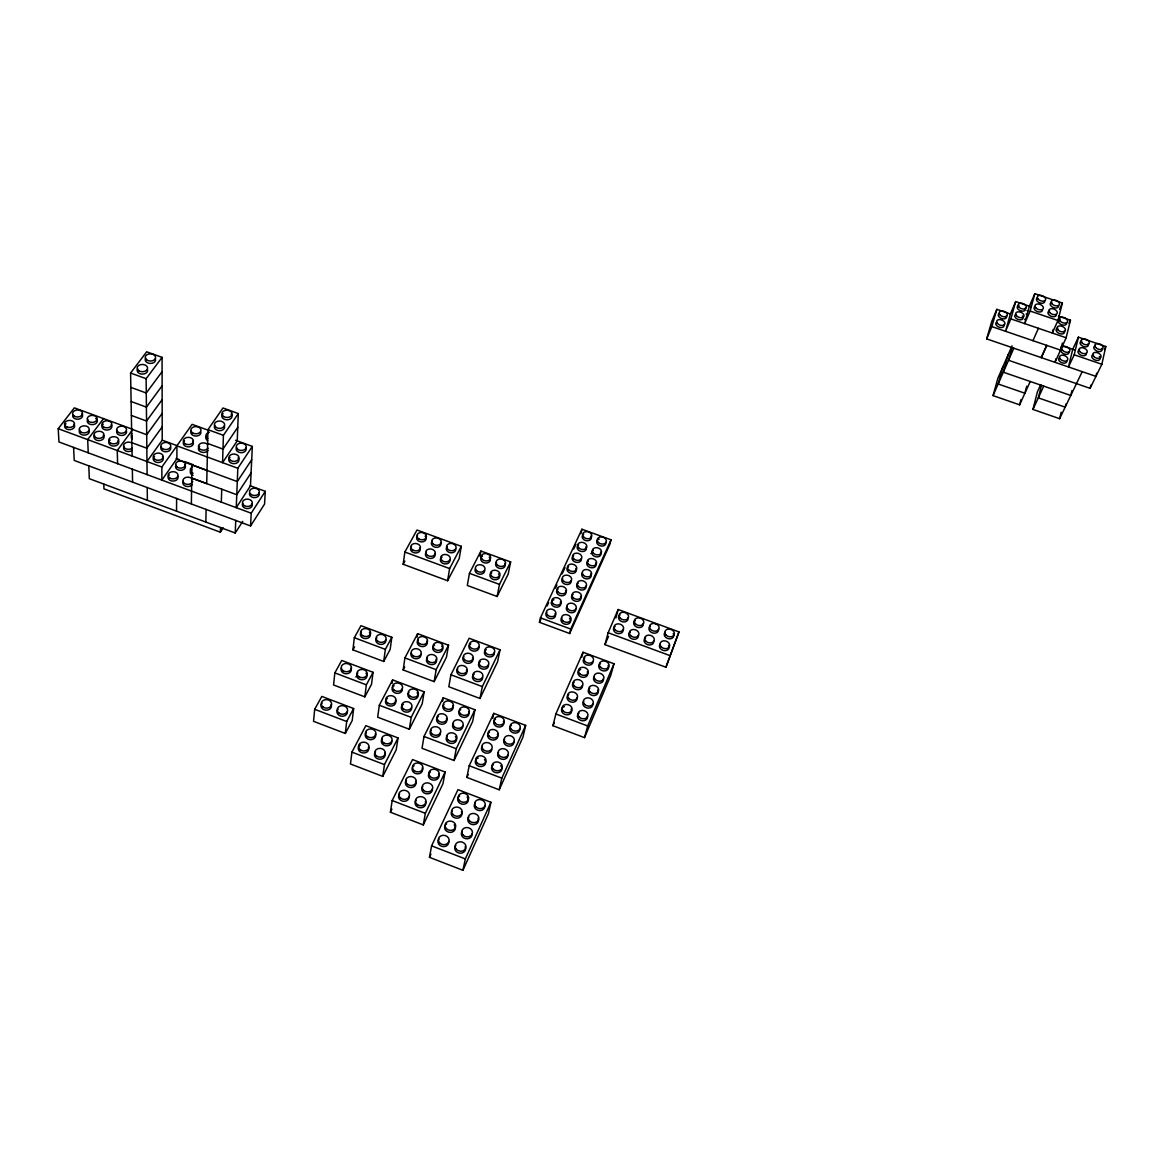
<?xml version="1.0" encoding="UTF-8"?>
<svg xmlns="http://www.w3.org/2000/svg" width="1164" height="1164" viewBox="0 0 1164 1164"><rect width="100%" height="100%" fill="white"/><g stroke="black" fill="none" stroke-linecap="round" stroke-linejoin="round"><path stroke-width="1.5" d="M176.535 511.156L176.622 498.468M191.362 503.954L191.929 464.858L207.017 470.431M205.839 522.069L206.115 509.425M238.3 413.555L223.415 435.321L222.557 462.646L237.238 440.88L238.3 413.555L222.993 407.982L207.949 429.662L206.712 483.613L191.725 478.084L236.758 494.729L251.075 472.89M103.785 484.079L103.96 488.836L220.374 532.21L220.52 527.525M221.32 502.135L221.727 489.171M88.784 465.847L89.322 478.695L235.23 533.01L235.739 520.424M252.326 446.409L237.82 468.263L236.248 507.664L250.464 485.854L252.326 446.409L235.565 440.268M73.579 447.383L74.234 460.449L250.58 525.953L251.206 513.208L265.276 491.31L250.085 485.708M265.276 491.31L264.563 504.056L250.58 525.953M314.687 709.298L313.538 721.316L345.301 733.466L352.212 720.516L353.638 708.541L321.817 696.421L314.687 709.298L346.683 721.505L345.301 733.466M334.839 672.894L333.573 684.985L364.827 696.858L371.505 684.345L373.062 672.297L341.736 660.454L334.839 672.894L366.34 684.839L364.827 696.858M352.925 649.861L354.322 637.712L360.986 625.679L391.832 637.261L390.173 649.367L383.713 661.472L352.925 649.861L354.584 646.864M351.921 752.133L350.466 763.991L382.752 776.403L396.226 749.776L398.015 737.932L365.845 725.652L351.921 752.133L384.455 764.617L382.752 776.403M383.713 661.472L385.342 649.381L391.832 637.261M379.319 705.239L377.689 717.199L409.335 729.246L422.212 703.754L424.147 691.809L392.617 679.892L379.319 705.239L411.198 717.359L409.335 729.246M403.166 564.278L404.854 552.027L417.003 530.027L461.308 546.323L459.227 558.516L447.602 580.734L403.166 564.278L404.883 561.15M392.123 683.312L392.617 679.892M403.151 669.955L404.927 657.907L417.643 633.667L448.533 645.22L446.452 657.253L434.143 681.638L403.151 669.955L404.737 666.928M417.105 637.115L417.643 633.667M390.406 812.21L392.181 800.541L412.536 759.554L445.114 772.023L442.96 783.721L423.289 824.912L390.406 812.21L391.919 809.14M447.602 580.734L449.624 568.57L461.308 546.323M424.002 736.463L422.023 748.292L454.033 760.499L472.613 721.593L474.941 709.764L443.208 697.774L424.002 736.463L456.259 748.743L454.033 760.499M434.143 681.638L436.151 669.664L448.533 645.22M442.611 701.179L443.208 697.774M423.289 824.912L425.34 813.316L445.114 772.023M450.934 674.785L448.809 686.745L479.975 698.487L497.595 661.719L500.04 649.774L469.15 638.236L450.934 674.785L482.333 686.6L479.975 698.487M469.456 573.328L467.302 585.463L497.115 596.492L508.202 574.056L510.632 561.95L480.921 551.038L469.456 573.328L499.487 584.415L497.115 596.492M479.975 556.247L480.921 551.038M429.472 857.33L431.597 845.85L457.976 789.643L490.917 802.272L488.385 813.825L462.923 870.308L429.472 857.33L430.956 854.158M466.866 777.421L469.208 765.723L493.783 713.357L525.662 725.39L522.956 737.132L499.225 789.789L466.866 777.421L468.248 774.453M492.721 718.406L493.783 713.357M462.923 870.308L465.324 858.916L490.917 802.272M1011.909 348.094L1008.548 360.287L1090.101 388.339L1101.857 364.259L1105.8 346.508L1078.431 337.167L1072.728 349.316L1068.479 366.951L1074.212 354.802L1078.431 337.167M499.225 789.789L501.815 778.163L525.662 725.39M1096.663 373.149L1095.935 376.379L986.665 338.884L991.684 321.599L996.85 309.333L1010.425 313.974M539.441 622.303L540.445 617.837L581.956 529.227L611.013 539.805L609.878 544.301L569.662 633.507L539.441 622.303L540.984 619.015M1090.101 388.339L1090.828 385.109M1071.928 390.638L1070.778 395.469L1003.324 372.204L1008.126 354.787M1065.948 403.937L1065.176 407.153L1038.303 397.87L1041.416 385.546M580.88 533.738L581.956 529.227M1040.762 384.6L1037.415 391.832L1032.948 409.437L1059.647 418.691L1061.175 412.245M569.662 633.507L570.753 629.055L611.013 539.805M1055.879 358.818L1055.006 362.324L1066.137 337.764L1070.458 320.202L1058.454 316.113M1060.433 350.088L1061.292 346.566M1062.383 343.133L1060.651 350.16L991.844 326.604L986.665 338.884M552.929 725.725L555.854 713.983L583.033 652.247L613.995 663.756L610.722 675.542L584.517 737.627L552.929 725.725L554.311 722.568M1053.173 329.528L1052.285 333.035L1057.96 320.522L1062.383 303.033L1034.84 293.692L1029.354 306.219L1024.64 323.592L1030.14 311.05L1034.84 293.692M581.738 657.325L583.033 652.247M1012.04 345.853L997.897 378.184L993.052 395.614L1019.62 404.825L1021.003 399.558M1026.735 386.215L1024.902 393.228L998.159 383.989L1002.99 366.558M604.945 644.623L608.132 632.75L618.171 609.514L678.976 631.907L665.939 667.234L604.945 644.623L608.525 636.33M615.872 618.011L618.171 609.514M584.517 737.627L587.674 725.958L613.995 663.756M1015.706 301.563L1010.396 313.96L1005.521 331.289L1010.861 318.892L1015.706 301.563L1031.071 306.801M991.844 326.604L996.85 309.333M665.939 667.234L678.976 631.907M993.052 395.614L1013.844 348.211M1032.934 340.674L1038.448 328.306M1059.56 309.275L1062.383 303.033M1019.62 404.825L1030.242 381.486M1041.125 357.566L1046.669 345.373M1041.344 357.639L1046.887 345.446M1069.032 323.272L1070.458 320.202M1032.948 409.437L1043.73 386.142M547.109 605.92L548.622 602.676M555.417 588.169L556.901 584.997M562.096 573.91L565.035 567.61M573.736 549.001L575.904 544.388M482.333 686.6L500.04 649.774M456.259 748.743L474.941 709.764M1059.647 418.691L1082.2 371.665M1104.33 349.535L1105.8 346.508M499.487 584.415L510.632 561.95M411.198 717.359L424.147 691.809M384.455 764.617L398.015 737.932M346.683 721.505L353.638 708.541M366.34 684.839L373.062 672.297M235.23 533.01L242.723 521.385M220.374 532.21L223.197 527.874M251.7 459.751L237.281 481.59L176.87 459.3L176.957 445.608L162.218 440.181L162.072 357.363L146.693 351.79L130.586 373.033L132.099 456.026M237.762 427.319L222.979 449.086L207.629 443.455M176.87 458.703L161.883 480.121L161.854 467.026L192.104 424.351L208.807 430.462M146.97 461.526L162.218 440.181M162.189 426.882L146.824 448.227L131.852 442.698M162.16 413.38L146.693 434.725L131.605 429.167M162.145 399.688L146.548 421.033L131.357 415.446M162.116 385.793L146.417 407.124L131.11 401.522M131.779 430.782L117.258 450.541L117.608 463.709M162.087 371.68L146.271 393.01L130.848 387.379M147.101 474.636L146.126 378.693L162.072 357.363M103.523 418.589L87.678 439.599L88.231 452.825M251.206 513.208L58.971 441.971L58.2 428.701L74.351 407.851L132.812 429.371M1030.14 311.05L1057.96 320.522M1010.861 318.892L1066.137 337.764M1062.616 345.853L1074.474 349.898M1074.212 354.802L1101.857 364.259M130.586 373.033L146.126 378.693M207.949 429.662L223.415 435.321M176.943 445.856L237.82 468.263M176.084 458.412L179.445 459.649M184.465 461.497L192.831 464.596M404.854 552.027L449.624 568.57M58.2 428.701L161.854 467.026M608.132 632.75L669.576 655.478M540.445 617.837L570.753 629.055M354.322 637.712L385.342 649.381M555.854 713.983L587.674 725.958M404.927 657.907L436.151 669.664M469.208 765.723L501.815 778.163M392.181 800.541L425.34 813.316M431.597 845.85L465.324 858.916M132.332 469.165L132.58 482.114M147.231 487.556L147.362 500.302M132.23 448.125A5.02 3.594 -0.9 0 1 125.145 448.402A5.02 3.594 -0.9 0 1 124.839 443.324A5.02 3.594 -0.9 0 1 131.925 443.048M132.114 439.264A4.976 3.55 -0.5 0 1 131.896 435.714M132.07 437.053A4.991 3.55 -0.5 0 1 131.852 433.503M132.274 450.337A5.02 3.594 -0.9 0 1 125.697 450.904A5.02 3.594 -0.9 0 1 124.141 446.307M411.619 707.537A5.18 4.234 7.1 0 1 408.069 712.004A5.18 4.234 7.1 0 1 401.929 709.676A5.18 4.234 7.1 0 1 403.355 704.395M402.293 688.797A5.136 4.176 6.6 0 1 398.772 693.206A5.136 4.176 6.6 0 1 392.661 690.921A5.136 4.176 6.6 0 1 394.087 685.727M395.367 700.408A5.18 4.22 6.3 0 1 390.609 706.097A5.18 4.22 6.3 0 1 385.837 700.059M386.521 699.128A5.18 4.22 6.3 0 1 387.467 698.385M417.076 692.74A5.151 4.19 7.4 0 1 416.508 698.385A5.151 4.19 7.4 0 1 409.568 698.094A5.151 4.19 7.4 0 1 408.942 692.42M448.722 841.441A5.442 4.7 9.4 0 1 442.058 846.446A5.442 4.7 9.4 0 1 439.017 838.938M465.134 846.752A5.442 4.714 10.7 0 1 463.17 852.514A5.442 4.714 10.7 0 1 456.244 851.524A5.442 4.714 10.7 0 1 455.808 845.428M478.026 818.365A5.369 4.598 11.2 0 1 476.134 823.981A5.369 4.598 11.2 0 1 469.296 822.992A5.369 4.598 11.2 0 1 468.83 817.041M461.424 811.963A5.369 4.583 10.1 0 1 459.504 817.564A5.369 4.583 10.1 0 1 452.68 816.59A5.369 4.583 10.1 0 1 452.229 810.668M484.762 805.59A5.34 4.54 11.5 0 1 478.288 810.406A5.34 4.54 11.5 0 1 475.218 803.116M467.128 797.034A5.34 4.525 10.4 0 1 466.342 803.393A5.34 4.525 10.4 0 1 458.863 802.345A5.34 4.525 10.4 0 1 459.678 795.972M472.017 833.657A5.413 4.656 11 0 1 465.425 838.604A5.413 4.656 11 0 1 462.355 831.14M454.193 824.941A5.398 4.641 9.8 0 1 454.033 830.936A5.398 4.641 9.8 0 1 447.18 831.533A5.398 4.641 9.8 0 1 444.983 825.742M445.667 824.709A5.398 4.641 9.8 0 1 446.641 823.879M491.79 749.587A5.209 4.321 11.4 0 1 484.806 752.817A5.209 4.321 11.4 0 1 482.434 746.066M513.877 741.453A5.194 4.292 12.5 0 1 507.664 745.964A5.194 4.292 12.5 0 1 504.609 739.053M519.784 728.46A5.151 4.234 12.6 0 1 516.481 732.971A5.151 4.234 12.6 0 1 510.298 730.628A5.151 4.234 12.6 0 1 511.476 725.317M503.401 721.316A5.151 4.22 11.8 0 1 498.949 727.049A5.151 4.22 11.8 0 1 493.973 720.982M494.598 720.036A5.151 4.22 11.8 0 1 495.5 719.294M484.5 759.583A5.238 4.38 11.1 0 1 484.108 765.505A5.238 4.38 11.1 0 1 477.051 765.272A5.238 4.38 11.1 0 1 476.236 759.306M477.167 758.535A5.238 4.38 11.1 0 1 478.331 757.997M507.911 754.607A5.223 4.336 12.3 0 1 501.64 759.19A5.223 4.336 12.3 0 1 498.585 752.191M500.738 765.781A5.253 4.394 12.1 0 1 500.025 771.95A5.253 4.394 12.1 0 1 492.692 770.888A5.253 4.394 12.1 0 1 493.42 764.704M497.421 734.251A5.18 4.278 11.6 0 1 495.267 739.649A5.18 4.278 11.6 0 1 488.487 737.903A5.18 4.278 11.6 0 1 489.462 732.214M440.414 732.578A5.209 4.307 8.5 0 1 434.012 737.103A5.209 4.307 8.5 0 1 431.131 730.192M452.694 705.69A5.151 4.205 9.1 0 1 450.832 710.797A5.151 4.205 9.1 0 1 444.284 709.851A5.151 4.205 9.1 0 1 443.877 704.409M468.597 711.699A5.151 4.22 9.9 0 1 464.014 717.402A5.151 4.22 9.9 0 1 459.125 711.335M459.78 710.404A5.151 4.22 9.9 0 1 460.697 709.662M455.43 736.594A5.209 4.321 9.4 0 1 454.935 742.428A5.209 4.321 9.4 0 1 447.922 742.166A5.209 4.321 9.4 0 1 447.194 736.288M462.777 725.667A5.18 4.263 9.7 0 1 456.433 730.134A5.18 4.263 9.7 0 1 453.524 723.266M446.409 718.508A5.18 4.249 8.8 0 1 441.767 724.255A5.18 4.249 8.8 0 1 436.893 718.159M437.548 717.228A5.18 4.249 8.8 0 1 438.479 716.471M409.19 796.336A5.369 4.554 6.8 0 1 402.511 801.152A5.369 4.554 6.8 0 1 399.63 793.877M425.34 801.545A5.369 4.569 7.8 0 1 423.318 807.118A5.369 4.569 7.8 0 1 416.479 806.128A5.369 4.569 7.8 0 1 416.145 800.221M422.212 767.847A5.296 4.452 7.6 0 1 417.396 773.871A5.296 4.452 7.6 0 1 412.463 767.542M413.147 766.552A5.296 4.452 7.6 0 1 414.108 765.766M438.552 774.118A5.311 4.467 8.6 0 1 436.18 779.72A5.311 4.467 8.6 0 1 429.269 777.93A5.311 4.467 8.6 0 1 430.433 772.008M432.353 788.901A5.34 4.525 8.2 0 1 425.762 793.659A5.34 4.525 8.2 0 1 422.838 786.428M415.563 781.422A5.325 4.511 7.2 0 1 413.555 786.908A5.325 4.511 7.2 0 1 406.76 785.947A5.325 4.511 7.2 0 1 406.425 780.127M1086.303 353.376A4.38 2.706 22.5 0 1 1083.349 355.733A4.38 2.706 22.5 0 1 1078.417 353.099A4.38 2.706 22.5 0 1 1079.668 349.84M1099.296 356.548A4.394 2.721 22.7 0 1 1098.452 360.331A4.394 2.721 22.7 0 1 1092.589 358.323A4.394 2.721 22.7 0 1 1093.447 354.54M1088.093 343.773A4.35 2.692 22.4 0 1 1086.099 346.843A4.35 2.692 22.4 0 1 1080.687 344.515A4.35 2.692 22.4 0 1 1081.763 341.037M1101.813 348.458A4.365 2.692 22.6 0 1 1099.82 351.543A4.365 2.692 22.6 0 1 1094.407 349.2A4.365 2.692 22.6 0 1 1095.469 345.708M1042.449 309.711A4.394 2.706 21.2 0 1 1037.037 311.457A4.394 2.706 21.2 0 1 1035 306.51M1056.301 315.182A4.409 2.706 21.4 0 1 1049.913 315.648A4.409 2.706 21.4 0 1 1049.666 310.89M1044.734 301.01A4.38 2.677 21.1 0 1 1039.35 302.727A4.38 2.677 21.1 0 1 1037.328 297.824M1058.556 305.71A4.394 2.677 21.4 0 1 1055.53 307.994A4.394 2.677 21.4 0 1 1050.597 305.375A4.394 2.677 21.4 0 1 1051.921 302.189M147.377 369.41A5.238 3.623 0.4 0 1 141.95 374.11A5.238 3.623 0.4 0 1 137.73 368.813M155.365 358.803A5.209 3.594 0.7 0 1 149.967 363.43A5.209 3.594 0.7 0 1 145.776 358.177M208.08 448.198A5.078 3.667 1.2 0 1 200.514 449.464A5.078 3.667 1.2 0 1 200.004 443.848A5.078 3.667 1.2 0 1 207.745 444.546M208.036 450.453A5.078 3.667 1.2 0 1 201.838 452.243A5.078 3.667 1.2 0 1 198.506 448.009M198.928 447.107A5.078 3.667 1.2 0 1 199.67 446.321M192.555 441.229A5.078 3.652 0.8 0 1 189.31 446.816A5.078 3.652 0.8 0 1 183.359 442.451M183.796 441.549A5.078 3.652 0.8 0 1 184.538 440.778M200.906 432.251A5.049 3.608 1.2 0 1 194.883 435.976A5.049 3.608 1.2 0 1 191.362 430.796M207.614 440.661A5.049 3.623 1.5 0 1 206.421 436.311M207.658 438.406A5.049 3.623 1.6 0 1 206.043 434.943A5.049 3.623 1.6 0 1 209.375 432.266M231.156 414.18A5.107 3.638 2.2 0 1 230.166 419.04A5.107 3.638 2.2 0 1 223.27 418.633A5.107 3.638 2.2 0 1 223.066 413.7M224.317 425.893A5.151 3.681 1.9 0 1 219.138 430.695A5.151 3.681 1.9 0 1 214.831 425.326M238.053 457.947A5.078 3.696 2 0 1 237.063 462.865A5.078 3.696 2 0 1 230.225 462.472A5.078 3.696 2 0 1 230.021 457.481M245.91 447.922A5.034 3.652 2.3 0 1 240.89 452.694A5.034 3.652 2.3 0 1 236.612 447.383M384.644 753.254A5.296 4.423 5.5 0 1 382.563 758.608A5.296 4.423 5.5 0 1 375.827 757.633A5.296 4.423 5.5 0 1 375.579 751.929M368.435 747.026A5.296 4.409 4.6 0 1 365.918 752.555A5.296 4.409 4.6 0 1 359.036 750.78A5.296 4.409 4.6 0 1 360.36 744.945M375.303 733.786A5.253 4.35 5.1 0 1 373.237 739.067A5.253 4.35 5.1 0 1 366.544 738.107A5.253 4.35 5.1 0 1 366.311 732.491M391.788 741.075A5.267 4.365 5.9 0 1 385.182 745.644A5.267 4.365 5.9 0 1 382.432 738.645M170.541 447.092A4.976 3.579 0.1 0 1 165.434 451.778A4.976 3.579 0.1 0 1 161.374 446.569M162.436 456.914A5.005 3.623 -0.2 0 1 161.301 461.744A5.005 3.623 -0.2 0 1 154.55 461.351A5.005 3.623 -0.2 0 1 154.521 456.463M89.133 430.505A5.034 3.55 -1.8 0 1 83.779 435.132A5.034 3.55 -1.8 0 1 79.894 429.953M73.899 424.234A5.034 3.536 -2.1 0 1 70.378 429.647A5.034 3.536 -2.1 0 1 64.733 425.413M65.213 424.54A5.034 3.536 -2.1 0 1 65.984 423.783M81.902 413.817A4.991 3.507 -1.8 0 1 78.424 419.171A4.991 3.507 -1.8 0 1 72.794 414.966M95.71 418.502A4.991 3.521 -1.5 0 1 96.19 423.245A4.991 3.521 -1.5 0 1 89.526 424.074A4.991 3.521 -1.5 0 1 87.882 419.491M118.044 440.53A5.02 3.579 -1.2 0 1 114.625 446.001A5.02 3.579 -1.2 0 1 108.907 441.723M109.372 440.836A5.02 3.579 -1.2 0 1 110.129 440.065M103.29 435.089A5.02 3.565 -1.5 0 1 102.388 439.643A5.02 3.565 -1.5 0 1 95.943 439.876A5.02 3.565 -1.5 0 1 94.619 435.394M111.147 424.584A4.991 3.536 -1.2 0 1 109.94 429.298A4.991 3.536 -1.2 0 1 103.218 428.905A4.991 3.536 -1.2 0 1 103.29 424.132M126.367 430.826A4.991 3.55 -0.9 0 1 121.143 435.452A4.991 3.55 -0.9 0 1 117.2 430.287M258.99 492.838A4.932 3.652 2.3 0 1 254.77 497.639A4.932 3.652 2.3 0 1 249.503 493.26M251.948 503.765A4.962 3.696 2 0 1 247.03 508.61A4.962 3.696 2 0 1 242.81 503.27M193.035 475.378A4.932 3.594 0.7 0 1 190.387 471.42M190.809 470.532A4.932 3.594 0.7 0 1 191.522 469.761M193.064 473.224A4.947 3.594 0.7 0 1 190.329 470.198A4.947 3.594 0.7 0 1 192.511 466.982M177.772 476.323A4.976 3.623 0 0 1 173.32 481.081A4.976 3.623 0 0 1 168.183 476.702M168.62 475.814A4.976 3.623 0 0 1 169.347 475.028M184.61 464.756A4.932 3.594 0.3 0 1 183.897 469.339A4.932 3.594 0.3 0 1 177.554 469.601A4.932 3.594 0.3 0 1 176.084 465.105M192.744 481.518A4.976 3.638 0.4 0 1 185.265 483.86A4.976 3.638 0.4 0 1 184.77 477.909A4.976 3.638 0.4 0 1 192.584 479.626M192.278 484.573A4.962 3.638 0.4 0 1 185.614 486.174A4.962 3.638 0.4 0 1 183.403 481.285M434.638 553.511A4.831 3.696 8.1 0 1 432.833 557.978A4.831 3.696 8.1 0 1 426.693 557.047A4.831 3.696 8.1 0 1 426.373 552.26M449.871 559.957A4.831 3.71 8.7 0 1 444.561 563.871A4.831 3.71 8.7 0 1 440.632 558.56M441.258 557.745A4.831 3.71 8.7 0 1 442.131 557.105M440.559 542.468A4.801 3.652 8.4 0 1 438.799 546.876A4.801 3.652 8.4 0 1 432.688 545.96A4.801 3.652 8.4 0 1 432.339 541.231M425.136 536.168A4.801 3.638 7.8 0 1 424.642 541.071A4.801 3.638 7.8 0 1 418.182 540.751A4.801 3.638 7.8 0 1 417.556 535.789M455.721 548.87A4.801 3.667 8.9 0 1 449.842 552.609A4.801 3.667 8.9 0 1 447.136 546.687M419.782 548.04A4.831 3.681 7.6 0 1 417.949 552.478A4.831 3.681 7.6 0 1 411.809 551.547A4.831 3.681 7.6 0 1 411.518 546.774M498.512 573.881A4.845 3.725 10.6 0 1 497.843 579.119A4.845 3.725 10.6 0 1 491.077 578.086A4.845 3.725 10.6 0 1 491.761 572.863M484.559 570.2A4.831 3.71 10 0 1 479.335 574.143A4.831 3.71 10 0 1 475.334 568.818M504.754 563.58A4.816 3.681 10.8 0 1 503.11 568.047A4.816 3.681 10.8 0 1 496.999 567.115A4.816 3.681 10.8 0 1 496.533 562.328M489.2 557.221A4.801 3.667 10.2 0 1 489.142 561.979A4.801 3.667 10.2 0 1 483.075 562.299A4.801 3.667 10.2 0 1 481.052 557.658M481.649 556.858A4.801 3.667 10.2 0 1 482.493 556.217M555.024 613.573A4.845 3.783 13 0 1 553.497 618.2A4.845 3.783 13 0 1 547.342 617.284A4.845 3.783 13 0 1 546.745 612.351M569.443 618.273A4.86 3.783 13.7 0 1 569.254 623.438A4.86 3.783 13.7 0 1 562.765 623.133A4.86 3.783 13.7 0 1 561.834 617.924M565.544 590.817A4.801 3.696 13.2 0 1 561.557 595.808A4.801 3.696 13.2 0 1 556.799 590.41M557.367 589.581A4.801 3.696 13.2 0 1 558.182 588.94M580.501 596.317A4.801 3.71 13.8 0 1 578.683 601.002A4.801 3.71 13.8 0 1 572.397 599.387A4.801 3.71 13.8 0 1 573.125 594.426M560.321 602.137A4.831 3.739 13.1 0 1 558.807 606.706A4.831 3.739 13.1 0 1 552.682 605.789A4.831 3.739 13.1 0 1 552.085 600.9M552.915 600.246A4.831 3.739 13.1 0 1 553.948 599.795M571.117 580.56A4.772 3.652 13.3 0 1 565.544 584.372A4.772 3.652 13.3 0 1 562.576 578.392M585.987 586.045A4.772 3.667 13.9 0 1 583.062 589.93A4.772 3.667 13.9 0 1 577.315 587.82A4.772 3.667 13.9 0 1 578.261 583.208M575.744 608.656A4.831 3.739 13.8 0 1 570.084 612.555A4.831 3.739 13.8 0 1 567.101 606.429M590.861 536.051A4.671 3.492 13.6 0 1 587.049 540.765A4.671 3.492 13.6 0 1 582.378 535.615M582.902 534.843A4.671 3.492 13.6 0 1 583.702 534.232M575.845 568.541A4.743 3.608 13.4 0 1 571.931 573.43A4.743 3.608 13.4 0 1 567.203 568.119M567.741 567.319A4.743 3.608 13.4 0 1 568.556 566.693M600.551 552.114A4.7 3.55 14.1 0 1 598.82 556.596A4.7 3.55 14.1 0 1 592.665 555.024A4.7 3.55 14.1 0 1 593.334 550.266M590.643 573.968A4.758 3.623 14 0 1 589.202 578.421A4.758 3.623 14 0 1 583.179 577.49A4.758 3.623 14 0 1 582.538 572.732M585.914 546.76A4.7 3.536 13.6 0 1 584.168 551.227A4.7 3.536 13.6 0 1 578.013 549.67A4.7 3.536 13.6 0 1 578.712 544.927M591.414 553.162A3.128 2.357 13.8 0 1 590.876 553.584M581.302 558.531A4.714 3.579 13.5 0 1 578.406 562.314A4.714 3.579 13.5 0 1 572.732 560.262A4.714 3.579 13.5 0 1 573.663 555.752M605.833 542.279A4.671 3.507 14.2 0 1 600.435 545.901A4.671 3.507 14.2 0 1 597.467 540.14M598.252 539.514A4.671 3.507 14.2 0 1 599.256 539.107M595.619 562.983A4.729 3.579 14 0 1 591.749 567.814A4.729 3.579 14 0 1 587.02 562.547M587.558 561.746A4.729 3.579 14 0 1 588.373 561.121M673.229 633.638A4.889 3.783 17.7 0 1 671.963 638.323A4.889 3.783 17.7 0 1 665.793 637.406A4.889 3.783 17.7 0 1 664.935 632.401M627.963 617.793A4.86 3.768 15.8 0 1 625.083 621.823A4.86 3.768 15.8 0 1 619.219 619.67A4.86 3.768 15.8 0 1 620.063 614.898M623.016 629.433A4.889 3.812 15.8 0 1 620.092 633.507A4.889 3.812 15.8 0 1 614.199 631.324A4.889 3.812 15.8 0 1 615.087 626.494M658.402 629.011A4.874 3.768 17.1 0 1 655.579 633.071A4.874 3.768 17.1 0 1 649.701 630.917A4.874 3.768 17.1 0 1 650.487 626.101M653.615 640.724A4.903 3.812 17.1 0 1 650.763 644.841A4.903 3.812 17.1 0 1 644.841 642.644A4.903 3.812 17.1 0 1 645.656 637.785M643.168 623.395A4.874 3.768 16.5 0 1 640.316 627.44A4.874 3.768 16.5 0 1 634.438 625.286A4.874 3.768 16.5 0 1 635.253 620.499M668.529 645.394A4.918 3.827 17.7 0 1 667.219 650.138A4.918 3.827 17.7 0 1 661.021 649.206A4.918 3.827 17.7 0 1 660.177 644.143M638.294 635.078A4.903 3.812 16.4 0 1 635.413 639.167A4.903 3.812 16.4 0 1 629.506 636.984A4.903 3.812 16.4 0 1 630.35 632.139M1024.669 319.358A2.91 1.804 21.1 0 1 1025.397 319.547M1022.37 316.011A4.365 2.706 21 0 1 1021.657 319.62A4.365 2.706 21 0 1 1016.012 318.209A4.365 2.706 21 0 1 1015.736 314.353M1026.808 314.324A2.895 1.79 21.1 0 1 1026.124 314.033M1027.026 310.686A2.895 1.79 21.1 0 1 1027.754 310.875M1025.251 308.096A4.336 2.677 20.9 0 1 1023.127 311.123A4.336 2.677 20.9 0 1 1017.743 308.795A4.336 2.677 20.9 0 1 1018.937 305.375M1064.231 330.882A4.394 2.706 21.8 0 1 1062.15 333.952A4.394 2.706 21.8 0 1 1056.708 331.595A4.394 2.706 21.8 0 1 1057.843 328.117M1066.661 322.894A4.365 2.677 21.7 0 1 1063.649 325.178A4.365 2.677 21.7 0 1 1058.745 322.559A4.365 2.677 21.7 0 1 1060.055 319.373M1006.278 315.851A4.307 2.677 20.7 0 1 1004.459 318.82A4.307 2.677 20.7 0 1 999.221 317.045A4.307 2.677 20.7 0 1 999.236 313.451M1003.834 324.494A4.321 2.706 20.8 0 1 1001.986 327.491A4.321 2.706 20.8 0 1 996.719 325.687A4.321 2.706 20.8 0 1 996.762 322.079M1068.974 352.023A4.321 2.692 22.2 0 1 1064.245 354.002A4.321 2.692 22.2 0 1 1061.102 349.346M1066.85 360.84A4.35 2.721 22.3 0 1 1061.539 362.615A4.35 2.721 22.3 0 1 1059.502 357.624M603.287 678.787A5.005 3.987 15.7 0 1 601.73 682.468A5.005 3.987 15.7 0 1 596.885 682.817A5.005 3.987 15.7 0 1 594.324 676.488M587.267 671.948A5.005 3.987 15 0 1 585.754 676.837A5.005 3.987 15 0 1 579.41 675.891A5.005 3.987 15 0 1 578.741 670.668M579.585 669.955A5.005 3.987 15 0 1 580.661 669.475M582.349 685.261A5.034 4.03 15 0 1 579.265 689.568A5.034 4.03 15 0 1 573.212 687.313A5.034 4.03 15 0 1 574.216 682.22M592.738 703.594A5.063 4.089 15.7 0 1 586.874 707.93A5.063 4.089 15.7 0 1 583.673 701.266M576.966 697.702A5.063 4.074 14.9 0 1 573.837 702.052A5.063 4.074 14.9 0 1 567.756 699.782A5.063 4.074 14.9 0 1 568.774 694.632M587.369 716.209A5.093 4.132 15.7 0 1 582.102 720.734A5.093 4.132 15.7 0 1 577.664 714.812M578.246 713.881A5.093 4.132 15.7 0 1 579.119 713.139M571.087 709.196A5.093 4.132 14.8 0 1 569.516 714.274A5.093 4.132 14.8 0 1 563.056 713.314A5.093 4.132 14.8 0 1 562.401 707.916M563.274 707.188A5.093 4.132 14.8 0 1 564.38 706.679M608.044 665.561A4.976 3.943 15.8 0 1 606.24 670.58A4.976 3.943 15.8 0 1 599.722 668.922A4.976 3.943 15.8 0 1 600.391 663.611M593.043 661.88A4.976 3.943 15.1 0 1 585.958 664.528A4.976 3.943 15.1 0 1 584.895 657.835M597.612 690.063A5.034 4.03 15.7 0 1 595.764 695.199A5.034 4.03 15.7 0 1 589.173 693.511A5.034 4.03 15.7 0 1 589.886 688.084M436.107 659.202A5.063 4.059 8.3 0 1 434.23 664.12A5.063 4.059 8.3 0 1 427.799 663.16A5.063 4.059 8.3 0 1 427.45 657.922M420.902 654.386A5.049 4.045 7.5 0 1 415.286 658.708A5.049 4.045 7.5 0 1 411.241 652.975M426.824 641.219A5.02 4.001 7.8 0 1 424.962 646.064A5.02 4.001 7.8 0 1 418.56 645.132A5.02 4.001 7.8 0 1 418.225 639.953M442.698 648.101A5.034 4.016 8.5 0 1 434.114 648.639A5.034 4.016 8.5 0 1 437.315 642.339A5.034 4.016 8.5 0 1 442.698 648.101A5.034 4.001 8.5 0 1 439.279 652.291A5.034 4.001 8.5 0 1 433.299 650.05A5.034 4.001 8.5 0 1 434.608 645.045M441.636 646.093A5.034 4.001 8.5 0 1 442.305 647.038M478.913 646.835A5.005 3.972 10.1 0 1 470.416 647.402A5.005 3.972 10.1 0 1 473.472 641.117A5.005 3.972 10.1 0 1 478.913 646.835A5.005 3.972 10.1 0 1 475.523 651.011A5.005 3.972 10.1 0 1 469.543 648.799A5.005 3.972 10.1 0 1 470.751 643.823M488.414 664.775A5.034 4.03 10.6 0 1 482.958 669.111A5.034 4.03 10.6 0 1 478.797 663.349M479.423 662.462A5.034 4.03 10.6 0 1 480.31 661.749M494.278 652.611A5.005 3.987 10.8 0 1 491.019 656.831A5.005 3.987 10.8 0 1 485.039 654.59A5.005 3.987 10.8 0 1 486.232 649.599M472.468 657.893A5.034 4.016 9.9 0 1 470.692 662.796A5.034 4.016 9.9 0 1 464.291 661.85A5.034 4.016 9.9 0 1 463.854 656.642M482.594 677.186A5.078 4.089 10.4 0 1 473.966 677.768A5.078 4.089 10.4 0 1 477.08 671.322A5.078 4.089 10.4 0 1 482.594 677.186A5.063 4.089 10.4 0 1 479.132 681.42A5.063 4.089 10.4 0 1 473.079 679.15A5.063 4.089 10.4 0 1 474.33 674.043M466.429 670.158A5.063 4.074 9.7 0 1 464.64 675.105A5.063 4.074 9.7 0 1 458.194 674.16A5.063 4.074 9.7 0 1 457.772 668.893M331.1 704.424A5.238 4.278 3.1 0 1 328.932 709.589A5.238 4.278 3.1 0 1 322.283 708.629A5.238 4.278 3.1 0 1 322.152 703.129M347.381 711.597A5.238 4.292 3.8 0 1 340.732 716.064A5.238 4.292 3.8 0 1 338.098 709.196M350.902 668.223A5.136 4.132 4.3 0 1 346.057 673.767A5.136 4.132 4.3 0 1 341.43 667.86M365.962 673.214A5.136 4.147 5 0 1 365.263 678.787A5.136 4.147 5 0 1 358.323 678.496A5.136 4.147 5 0 1 357.814 672.879M356.882 675.804A3.419 2.764 4.6 0 1 355.791 676.895M369.41 632.314A5.049 4.001 5.4 0 1 368.755 637.683A5.049 4.001 5.4 0 1 361.946 637.392A5.049 4.001 5.4 0 1 361.422 631.979M385.851 640.084A5.049 4.016 6 0 1 379.508 644.23A5.049 4.016 6 0 1 376.874 637.77M394.392 690.354A5.151 4.176 6.7 0 0 402.599 687.88A5.151 4.176 6.7 0 0 395.527 683.21A5.151 4.176 6.7 0 0 394.392 690.354M403.675 709.138A5.18 4.234 7.1 0 0 411.94 706.635A5.18 4.234 7.1 0 0 404.81 701.892A5.18 4.234 7.1 0 0 403.675 709.138M410.237 696.348A5.151 4.19 7.4 0 0 418.429 693.875A5.151 4.19 7.4 0 0 411.343 689.175A5.151 4.19 7.4 0 0 410.237 696.348M387.757 703.1A5.18 4.22 6.3 0 0 396.022 700.582A5.18 4.22 6.3 0 0 388.907 695.868A5.18 4.22 6.3 0 0 387.757 703.1M439.497 842.765A5.442 4.7 9.5 0 0 448.78 841.921A5.442 4.7 9.5 0 0 442.917 835.301A5.442 4.7 9.5 0 0 439.497 842.765M456.332 849.284A5.456 4.714 10.7 0 0 465.629 848.454A5.456 4.714 10.7 0 0 459.736 841.79A5.456 4.714 10.7 0 0 456.332 849.284M469.398 820.751A5.384 4.598 11.3 0 0 478.549 819.965A5.384 4.598 11.3 0 0 472.715 813.447A5.384 4.598 11.3 0 0 469.398 820.751M452.752 814.349A5.369 4.583 10.1 0 0 461.919 813.549A5.369 4.583 10.1 0 0 456.099 807.059A5.369 4.583 10.1 0 0 452.752 814.349M459.256 800.396A5.34 4.525 10.4 0 0 468.35 799.624A5.34 4.525 10.4 0 0 462.559 793.208A5.34 4.525 10.4 0 0 459.256 800.396M446.161 828.462A5.413 4.641 9.8 0 0 455.386 827.648A5.413 4.641 9.8 0 0 449.551 821.086A5.413 4.641 9.8 0 0 446.161 828.462M462.908 834.923A5.413 4.656 11 0 0 472.133 834.122A5.413 4.656 11 0 0 466.269 827.531A5.413 4.656 11 0 0 462.908 834.923M475.8 806.754A5.354 4.54 11.5 0 0 484.908 805.983A5.354 4.54 11.5 0 0 479.088 799.537A5.354 4.54 11.5 0 0 475.8 806.754M499.24 755.567A5.223 4.336 12.3 0 0 508.101 754.883A5.223 4.336 12.3 0 0 502.368 748.67A5.223 4.336 12.3 0 0 499.24 755.567M483.045 749.412A5.223 4.321 11.4 0 0 491.906 748.714A5.223 4.321 11.4 0 0 486.188 742.545A5.223 4.321 11.4 0 0 483.045 749.412M505.278 742.356A5.194 4.292 12.5 0 0 514.081 741.686A5.194 4.292 12.5 0 0 508.377 735.546A5.194 4.292 12.5 0 0 505.278 742.356M495.238 723.266A5.151 4.22 11.8 0 0 503.983 722.597A5.151 4.22 11.8 0 0 498.323 716.558A5.151 4.22 11.8 0 0 495.238 723.266M511.258 729.319A5.165 4.234 12.6 0 0 520.002 728.664A5.165 4.234 12.6 0 0 514.313 722.582A5.165 4.234 12.6 0 0 511.258 729.319M476.833 762.726A5.253 4.38 11.1 0 0 485.752 762.013A5.253 4.38 11.1 0 0 480.019 755.771A5.253 4.38 11.1 0 0 476.833 762.726M493.114 768.938A5.253 4.394 12.1 0 0 502.033 768.225A5.253 4.394 12.1 0 0 496.286 761.954A5.253 4.394 12.1 0 0 493.114 768.938M489.186 736.259A5.18 4.278 11.6 0 0 497.988 735.575A5.18 4.278 11.6 0 0 492.299 729.464A5.18 4.278 11.6 0 0 489.186 736.259M447.674 739.606A5.223 4.321 9.4 0 0 456.579 738.936A5.223 4.321 9.4 0 0 450.948 732.782A5.223 4.321 9.4 0 0 447.674 739.606M431.553 733.48A5.209 4.307 8.6 0 0 440.458 732.796A5.209 4.307 8.6 0 0 434.87 726.671A5.209 4.307 8.6 0 0 431.553 733.48M437.999 720.443A5.18 4.263 8.9 0 0 446.831 719.788A5.18 4.263 8.9 0 0 441.258 713.721A5.18 4.263 8.9 0 0 437.999 720.443M444.357 707.567A5.151 4.205 9.1 0 0 453.131 706.926A5.151 4.205 9.1 0 0 447.587 700.917A5.151 4.205 9.1 0 0 444.357 707.567M460.289 713.59A5.151 4.22 10 0 0 469.063 712.965A5.151 4.22 10 0 0 463.49 706.926A5.151 4.22 10 0 0 460.289 713.59M454.018 726.525A5.194 4.263 9.7 0 0 462.865 725.87A5.194 4.263 9.7 0 0 457.263 719.774A5.194 4.263 9.7 0 0 454.018 726.525M400.954 798.359A5.369 4.554 6.8 0 0 409.524 795.565A5.369 4.554 6.8 0 0 402.118 790.545A5.369 4.554 6.8 0 0 400.954 798.359M423.245 789.992A5.34 4.525 8.2 0 0 432.382 789.25A5.34 4.525 8.2 0 0 426.679 782.848A5.34 4.525 8.2 0 0 423.245 789.992M414.5 770.888A5.311 4.452 7.6 0 0 422.939 768.182A5.311 4.452 7.6 0 0 415.606 763.249A5.311 4.452 7.6 0 0 414.5 770.888M429.88 776.301A5.311 4.467 8.6 0 0 438.959 775.573A5.311 4.467 8.6 0 0 433.284 769.229A5.311 4.467 8.6 0 0 429.88 776.301M407.778 784.536A5.34 4.511 7.2 0 0 416.261 781.786A5.34 4.511 7.2 0 0 408.899 776.81A5.34 4.511 7.2 0 0 407.778 784.536M417.512 804.746A5.384 4.583 7.8 0 0 426.068 801.952A5.384 4.583 7.8 0 0 418.647 796.889A5.384 4.583 7.8 0 0 417.512 804.746M1079.77 351.572A4.38 2.706 22.4 0 0 1086.972 352.721A4.38 2.706 22.4 0 0 1082.636 347.745A4.38 2.706 22.4 0 0 1079.77 351.572M1093.578 356.3A4.394 2.721 22.7 0 0 1100.78 357.464A4.394 2.721 22.7 0 0 1096.43 352.459A4.394 2.721 22.7 0 0 1093.578 356.3M1081.865 342.725A4.365 2.692 22.3 0 0 1089.024 343.875A4.365 2.692 22.3 0 0 1084.717 338.942A4.365 2.692 22.3 0 0 1081.865 342.725M1095.6 347.41A4.38 2.692 22.6 0 0 1102.759 348.574A4.38 2.692 22.6 0 0 1098.438 343.613A4.38 2.692 22.6 0 0 1095.6 347.41M1035.756 307.791A4.409 2.706 21.2 0 0 1043.031 308.969A4.409 2.706 21.2 0 0 1038.768 304.037A4.409 2.706 21.2 0 0 1035.756 307.791M1049.652 312.519A4.409 2.706 21.4 0 0 1056.941 313.713A4.409 2.706 21.4 0 0 1052.649 308.751A4.409 2.706 21.4 0 0 1049.652 312.519M1038.084 299.09A4.38 2.677 21.1 0 0 1045.33 300.254A4.38 2.677 21.1 0 0 1041.067 295.365A4.38 2.677 21.1 0 0 1038.084 299.09M1051.921 303.775A4.394 2.677 21.3 0 0 1059.153 304.968A4.394 2.677 21.3 0 0 1054.89 300.05A4.394 2.677 21.3 0 0 1051.921 303.775M138.836 370.763A5.238 3.623 0.4 0 0 147.479 368.872A5.238 3.623 0.4 0 0 140.757 364.623A5.238 3.623 0.4 0 0 138.836 370.763M146.882 360.083A5.209 3.594 0.8 0 0 155.481 358.25A5.209 3.594 0.8 0 0 148.788 354.016A5.209 3.594 0.8 0 0 146.882 360.083M185.003 443.688A5.078 3.652 0.9 0 0 193.34 441.723A5.078 3.652 0.9 0 0 186.735 437.489A5.078 3.652 0.9 0 0 185.003 443.688M192.584 432.877A5.049 3.608 1.2 0 0 200.863 430.942A5.049 3.608 1.2 0 0 194.286 426.752A5.049 3.608 1.2 0 0 192.584 432.877M223.677 416.552A5.122 3.638 2.2 0 0 232.029 414.602A5.122 3.638 2.2 0 0 225.307 410.368A5.122 3.638 2.2 0 0 223.677 416.552M216.14 427.435A5.151 3.681 1.9 0 0 224.579 425.486A5.151 3.681 1.9 0 0 217.828 421.193A5.151 3.681 1.9 0 0 216.14 427.435M230.632 460.464A5.078 3.696 2 0 0 238.926 458.485A5.078 3.696 2 0 0 232.262 454.207A5.078 3.696 2 0 0 230.632 460.464M237.98 449.522A5.049 3.652 2.3 0 0 246.215 447.573A5.049 3.652 2.3 0 0 239.566 443.339A5.049 3.652 2.3 0 0 237.98 449.522M376.787 756.193A5.311 4.423 5.5 0 0 385.269 753.544A5.311 4.423 5.5 0 0 378.024 748.627A5.311 4.423 5.5 0 0 376.787 756.193M360.52 749.965A5.296 4.409 4.7 0 0 369.032 747.303A5.296 4.409 4.7 0 0 361.8 742.428A5.296 4.409 4.7 0 0 360.52 749.965M367.475 736.652A5.267 4.35 5.1 0 0 375.914 734.033A5.267 4.35 5.1 0 0 368.726 729.202A5.267 4.35 5.1 0 0 367.475 736.652M383.64 742.836A5.267 4.365 6 0 0 392.079 740.217A5.267 4.365 6 0 0 384.862 735.357A5.267 4.365 6 0 0 383.64 742.836M162.494 448.664A4.976 3.579 0.2 0 0 170.686 446.743A4.976 3.579 0.2 0 0 164.255 442.596A4.976 3.579 0.2 0 0 162.494 448.664M154.856 459.387A5.02 3.623 -0.2 0 0 163.12 457.437A5.02 3.623 -0.2 0 0 156.674 453.247A5.02 3.623 -0.2 0 0 154.856 459.387M67.09 427.086A5.034 3.536 -2.1 0 0 74.525 423.754A5.034 3.536 -2.1 0 0 66.872 420.961A5.034 3.536 -2.1 0 0 67.09 427.086M80.752 432.004A5.034 3.55 -1.8 0 0 89.104 430.113A5.034 3.55 -1.8 0 0 82.775 425.98A5.034 3.55 -1.8 0 0 80.752 432.004M74.103 416.086A5.005 3.507 -1.8 0 0 82.411 414.224A5.005 3.507 -1.8 0 0 76.126 410.15A5.005 3.507 -1.8 0 0 74.103 416.086M88.755 421.484A5.005 3.521 -1.5 0 0 97.049 419.637A5.005 3.521 -1.5 0 0 90.748 415.533A5.005 3.521 -1.5 0 0 88.755 421.484M95.535 437.46A5.02 3.565 -1.5 0 0 103.858 435.554A5.02 3.565 -1.5 0 0 97.485 431.422A5.02 3.565 -1.5 0 0 95.535 437.46M110.304 442.931A5.02 3.579 -1.2 0 0 118.626 441.011A5.02 3.579 -1.2 0 0 112.253 436.849A5.02 3.579 -1.2 0 0 110.304 442.931M103.465 426.912A4.991 3.536 -1.2 0 0 111.729 425.02A4.991 3.536 -1.2 0 0 105.386 420.932A4.991 3.536 -1.2 0 0 103.465 426.912M118.161 432.324A4.991 3.55 -0.8 0 0 126.425 430.447A4.991 3.55 -0.8 0 0 120.081 426.33A4.991 3.55 -0.8 0 0 118.161 432.324M251.293 494.598A4.932 3.652 2.3 0 0 259.31 492.59A4.932 3.652 2.3 0 0 252.777 488.4A4.932 3.652 2.3 0 0 251.293 494.598M244.164 505.554A4.962 3.696 2 0 0 252.268 503.532A4.962 3.696 2 0 0 245.72 499.283A4.962 3.696 2 0 0 244.164 505.554M177.248 467.244A4.947 3.594 0.4 0 0 185.367 465.294A4.947 3.594 0.4 0 0 178.95 461.148A4.947 3.594 0.4 0 0 177.248 467.244M169.74 477.997A4.976 3.623 0 0 0 177.932 476.032A4.976 3.623 0 0 0 171.501 471.842A4.976 3.623 0 0 0 169.74 477.997M427.639 555.461A4.845 3.696 8.2 0 0 435.307 553.38A4.845 3.696 8.2 0 0 428.628 549.132A4.845 3.696 8.2 0 0 427.639 555.461M441.665 560.248A4.845 3.71 8.7 0 0 449.93 559.811A4.845 3.71 8.7 0 0 444.735 554.442A4.845 3.71 8.7 0 0 441.665 560.248M433.634 544.374A4.801 3.652 8.4 0 0 441.243 542.308A4.801 3.652 8.4 0 0 434.579 538.117A4.801 3.652 8.4 0 0 433.634 544.374M447.587 549.117A4.816 3.667 8.9 0 0 455.779 548.695A4.816 3.667 8.9 0 0 450.613 543.384A4.816 3.667 8.9 0 0 447.587 549.117M418.807 538.917A4.801 3.638 7.8 0 0 426.431 536.866A4.801 3.638 7.8 0 0 419.797 532.676A4.801 3.638 7.8 0 0 418.807 538.917M412.725 549.961A4.831 3.681 7.6 0 0 420.422 547.895A4.831 3.681 7.6 0 0 413.758 543.661A4.831 3.681 7.6 0 0 412.725 549.961M491.47 576.064A4.845 3.725 10.6 0 0 499.691 575.613A4.845 3.725 10.6 0 0 494.394 570.2A4.845 3.725 10.6 0 0 491.47 576.064M476.483 570.535A4.845 3.71 10 0 0 484.704 570.069A4.845 3.71 10 0 0 479.423 564.686A4.845 3.71 10 0 0 476.483 570.535M482.202 559.331A4.816 3.667 10.2 0 0 490.364 558.88A4.816 3.667 10.2 0 0 485.112 553.555A4.816 3.667 10.2 0 0 482.202 559.331M497.115 564.816A4.816 3.681 10.8 0 0 505.292 564.394A4.816 3.681 10.8 0 0 500.011 559.026A4.816 3.681 10.8 0 0 497.115 564.816M547.517 615.029A4.86 3.783 13 0 0 555.694 614.519A4.86 3.783 13 0 0 550.266 609.034A4.86 3.783 13 0 0 547.517 615.029M562.649 620.63A4.86 3.783 13.7 0 0 570.84 620.136A4.86 3.783 13.7 0 0 565.384 614.607A4.86 3.783 13.7 0 0 562.649 620.63M558.167 592.17A4.801 3.696 13.2 0 0 566.242 591.69A4.801 3.696 13.2 0 0 560.844 586.292A4.801 3.696 13.2 0 0 558.167 592.17M573.139 597.685A4.816 3.71 13.8 0 0 581.214 597.219A4.816 3.71 13.8 0 0 575.802 591.792A4.816 3.71 13.8 0 0 573.139 597.685M552.871 603.534A4.831 3.739 13.1 0 0 561.004 603.039A4.831 3.739 13.1 0 0 555.592 597.598A4.831 3.739 13.1 0 0 552.871 603.534M567.93 609.092A4.831 3.754 13.8 0 0 576.049 608.612A4.831 3.754 13.8 0 0 570.622 603.141A4.831 3.754 13.8 0 0 567.93 609.092M578.29 586.394A4.787 3.667 13.9 0 0 586.321 585.943A4.787 3.667 13.9 0 0 580.938 580.574A4.787 3.667 13.9 0 0 578.29 586.394M563.405 580.923A4.772 3.652 13.3 0 0 571.422 580.458A4.772 3.652 13.3 0 0 566.053 575.118A4.772 3.652 13.3 0 0 563.405 580.923M583.761 537.186A4.671 3.492 13.6 0 0 591.603 536.764A4.671 3.492 13.6 0 0 586.307 531.628A4.671 3.492 13.6 0 0 583.761 537.186M568.57 569.807A4.743 3.608 13.4 0 0 576.558 569.356A4.743 3.608 13.4 0 0 571.204 564.074A4.743 3.608 13.4 0 0 568.57 569.807M583.397 575.249A4.758 3.623 14 0 0 591.37 574.798A4.758 3.623 14 0 0 586.001 569.487A4.758 3.623 14 0 0 583.397 575.249M593.422 553.293A4.7 3.55 14.1 0 0 601.308 552.871A4.7 3.55 14.1 0 0 595.983 547.662A4.7 3.55 14.1 0 0 593.422 553.293M578.755 547.938A4.7 3.536 13.6 0 0 586.641 547.517A4.7 3.536 13.6 0 0 581.331 542.322A4.7 3.536 13.6 0 0 578.755 547.938M588.431 564.205A4.729 3.579 14 0 0 596.361 563.783A4.729 3.579 14 0 0 591.021 558.516A4.729 3.579 14 0 0 588.431 564.205M573.692 558.807A4.729 3.579 13.5 0 0 581.622 558.371A4.729 3.579 13.5 0 0 576.296 553.133A4.729 3.579 13.5 0 0 573.692 558.807M598.354 542.497A4.685 3.507 14.2 0 0 606.197 542.089A4.685 3.507 14.2 0 0 600.886 536.924A4.685 3.507 14.2 0 0 598.354 542.497M666.099 635.151A4.889 3.783 17.7 0 0 674.189 634.642A4.889 3.783 17.7 0 0 668.529 629.069A4.889 3.783 17.7 0 0 666.099 635.151M620.267 618.259A4.874 3.768 15.8 0 0 628.385 617.764A4.874 3.768 15.8 0 0 622.827 612.249A4.874 3.768 15.8 0 0 620.267 618.259M615.247 629.928A4.903 3.812 15.8 0 0 623.424 629.418A4.903 3.812 15.8 0 0 617.837 623.846A4.903 3.812 15.8 0 0 615.247 629.928M655.739 623.817A4.889 3.768 17.1 0 0 649.73 625.635A4.889 3.768 17.1 0 0 652.888 630.83A4.889 3.768 17.1 0 0 658.897 629.011A4.889 3.768 17.1 0 0 655.739 623.817M645.933 641.277A4.918 3.812 17.1 0 0 654.11 640.738A4.918 3.812 17.1 0 0 648.435 635.137A4.918 3.812 17.1 0 0 645.933 641.277M630.582 635.602A4.903 3.812 16.4 0 0 638.745 635.078A4.903 3.812 16.4 0 0 633.129 629.491A4.903 3.812 16.4 0 0 630.582 635.602M635.515 623.889A4.874 3.768 16.4 0 0 643.634 623.38A4.874 3.768 16.4 0 0 638.032 617.851A4.874 3.768 16.4 0 0 635.515 623.889M661.327 646.951A4.918 3.827 17.7 0 0 669.489 646.427A4.918 3.827 17.7 0 0 663.786 640.797A4.918 3.827 17.7 0 0 661.327 646.951M1016.434 315.662A4.365 2.706 21 0 0 1023.665 316.812A4.365 2.706 21 0 0 1019.46 311.894A4.365 2.706 21 0 0 1016.434 315.662M1018.849 306.976A4.35 2.677 20.9 0 0 1026.037 308.125A4.35 2.677 20.9 0 0 1021.846 303.251A4.35 2.677 20.9 0 0 1018.849 306.976M1057.858 329.79A4.394 2.706 21.8 0 0 1065.104 330.954A4.394 2.706 21.8 0 0 1060.811 325.993A4.394 2.706 21.8 0 0 1057.858 329.79M1060.069 321.002A4.38 2.677 21.7 0 0 1067.272 322.181A4.38 2.677 21.7 0 0 1063.008 317.248A4.38 2.677 21.7 0 0 1060.069 321.002M999.876 314.746A4.307 2.677 20.7 0 0 1007.02 315.895A4.307 2.677 20.7 0 0 1002.902 311.035A4.307 2.677 20.7 0 0 999.876 314.746M997.388 323.403A4.336 2.706 20.8 0 0 1004.561 324.567A4.336 2.706 20.8 0 0 1000.458 319.649A4.336 2.706 20.8 0 0 997.388 323.403M1062.485 350.233A4.321 2.692 22.2 0 0 1069.6 351.368A4.321 2.692 22.2 0 0 1065.366 346.45A4.321 2.692 22.2 0 0 1062.485 350.233M1060.302 359.05A4.35 2.721 22.3 0 0 1067.461 360.2A4.35 2.721 22.3 0 0 1063.227 355.224A4.35 2.721 22.3 0 0 1060.302 359.05M579.628 673.636A5.005 3.987 15 0 0 588.038 673.068A5.005 3.987 15 0 0 582.378 667.278A5.005 3.987 15 0 0 579.628 673.636M595.284 679.47A5.02 3.987 15.7 0 0 603.679 678.874A5.02 3.987 15.7 0 0 597.976 673.083A5.02 3.987 15.7 0 0 595.284 679.47M574.23 685.96A5.034 4.03 15 0 0 582.698 685.378A5.034 4.03 15 0 0 577.024 679.529A5.034 4.03 15 0 0 574.23 685.96M589.973 691.853A5.049 4.03 15.7 0 0 598.427 691.241A5.049 4.03 15.7 0 0 592.694 685.392A5.049 4.03 15.7 0 0 589.973 691.853M584.604 704.38A5.078 4.089 15.7 0 0 593.102 703.74A5.078 4.089 15.7 0 0 587.354 697.833A5.078 4.089 15.7 0 0 584.604 704.38M568.774 698.444A5.063 4.074 14.9 0 0 577.3 697.833A5.063 4.074 14.9 0 0 571.597 691.925A5.063 4.074 14.9 0 0 568.774 698.444M579.177 717.039A5.107 4.132 15.6 0 0 587.733 716.398A5.107 4.132 15.6 0 0 581.956 710.433A5.107 4.132 15.6 0 0 579.177 717.039M563.26 711.058A5.107 4.132 14.8 0 0 571.83 710.433A5.107 4.132 14.8 0 0 566.111 704.467A5.107 4.132 14.8 0 0 563.26 711.058M600.537 667.248A4.991 3.943 15.8 0 0 608.874 666.666A4.991 3.943 15.8 0 0 603.185 660.934A4.991 3.943 15.8 0 0 600.537 667.248M584.954 661.443A4.976 3.943 15.1 0 0 593.305 660.89A4.976 3.943 15.1 0 0 587.689 655.157A4.976 3.943 15.1 0 0 584.954 661.443M413.191 655.798A5.063 4.045 7.6 0 0 421.223 653.426A5.063 4.045 7.6 0 0 414.238 648.872A5.063 4.045 7.6 0 0 413.191 655.798M428.788 661.661A5.063 4.059 8.3 0 0 436.82 659.29A5.063 4.059 8.3 0 0 429.822 654.706A5.063 4.059 8.3 0 0 428.788 661.661M419.535 643.605A5.034 4.001 7.8 0 0 427.523 641.277A5.034 4.001 7.8 0 0 420.568 636.766A5.034 4.001 7.8 0 0 419.535 643.605M479.975 665.415A5.049 4.03 10.6 0 0 488.545 664.848A5.049 4.03 10.6 0 0 483.06 659.042A5.049 4.03 10.6 0 0 479.975 665.415M485.926 653.193A5.02 3.987 10.8 0 0 494.438 652.655A5.02 3.987 10.8 0 0 488.967 646.893A5.02 3.987 10.8 0 0 485.926 653.193M464.378 659.566A5.034 4.03 9.9 0 0 472.948 658.984A5.034 4.03 9.9 0 0 467.477 653.208A5.034 4.03 9.9 0 0 464.378 659.566M458.281 671.875A5.063 4.074 9.7 0 0 466.909 671.279A5.063 4.074 9.7 0 0 461.41 665.444A5.063 4.074 9.7 0 0 458.281 671.875M323.156 707.145A5.238 4.278 3.1 0 0 331.609 704.598A5.238 4.278 3.1 0 0 324.523 699.84A5.238 4.278 3.1 0 0 323.156 707.145M339.146 713.241A5.238 4.292 3.8 0 0 347.585 710.709A5.238 4.292 3.8 0 0 340.499 705.908A5.238 4.292 3.8 0 0 339.146 713.241M343.176 670.755A5.151 4.132 4.3 0 0 351.455 668.34A5.151 4.132 4.3 0 0 344.471 663.698A5.151 4.132 4.3 0 0 343.176 670.755M358.919 676.721A5.151 4.147 5 0 0 367.184 674.291A5.151 4.147 5 0 0 360.171 669.635A5.151 4.147 5 0 0 358.919 676.721M362.528 635.602A5.049 4.001 5.4 0 0 370.632 633.274A5.049 4.001 5.4 0 0 363.735 628.764A5.049 4.001 5.4 0 0 362.528 635.602M378.024 641.422A5.063 4.016 6 0 0 386.113 639.109A5.063 4.016 6 0 0 379.202 634.569A5.063 4.016 6 0 0 378.024 641.422"/></g></svg>
